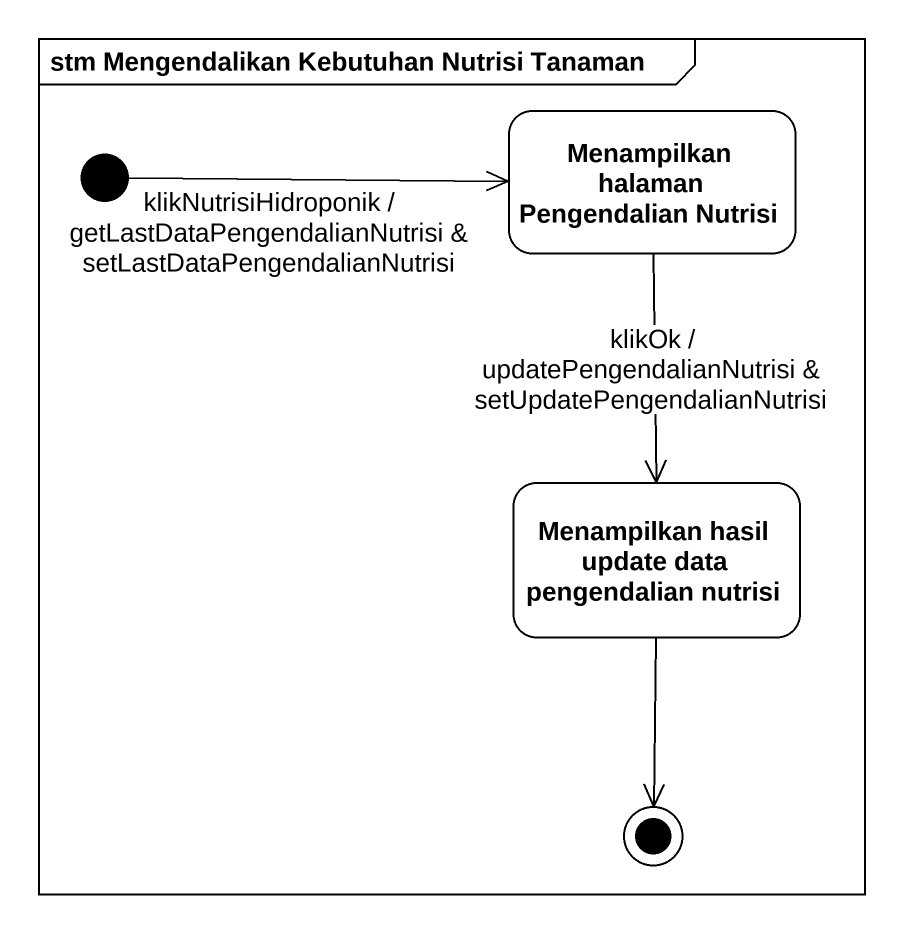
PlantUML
@startuml
mainframe stm Mengendalikan Kebutuhan Nutrisi Tanaman
hide empty description
state "Menampilkan halaman Pengendalian Nutrisi" as Menampilkan_halaman
state "Menampilkan hasil update data pengendalian nutrisi" as Menampilkan_hasil_update
[*] -right-> Menampilkan_halaman : klikNutrisiHidroponik / getLastDataPengendalianNutrisi & setLastDataPengendalianNutrisi
Menampilkan_halaman --> Menampilkan_hasil_update : klikOk / updatePengendalianNutrisi & setUpdatePengendalianNutrisi
Menampilkan_hasil_update --> [*]
@enduml
